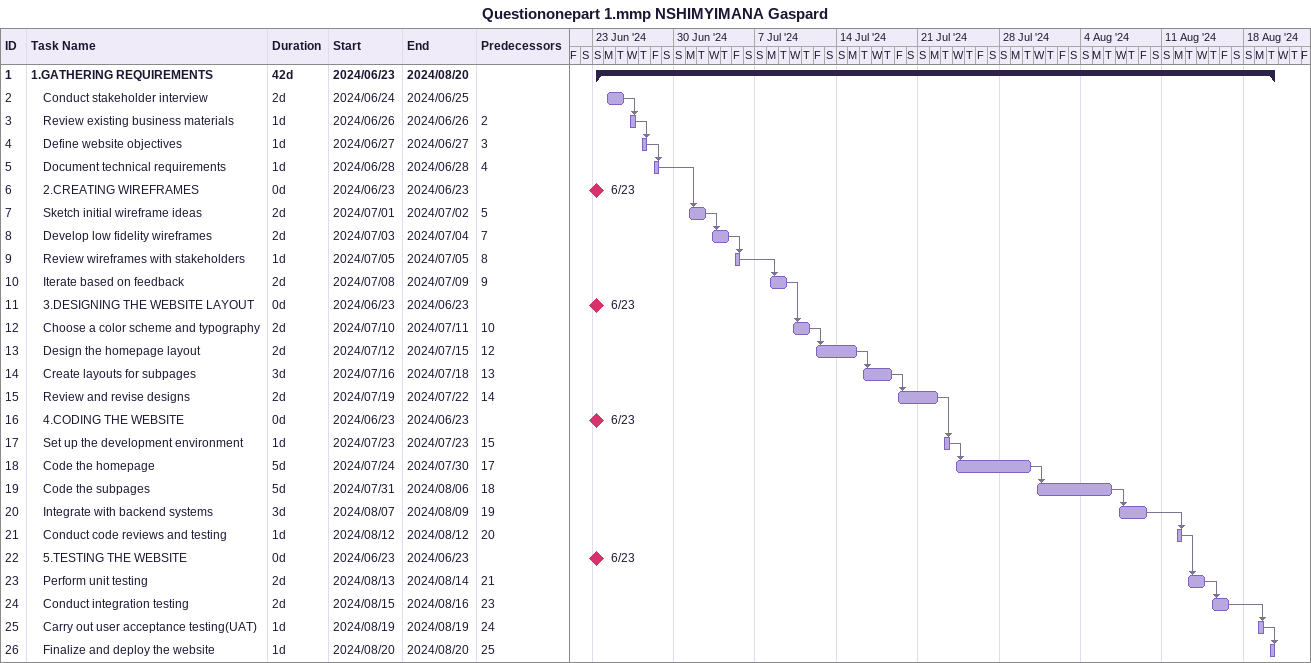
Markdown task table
Questiononepart 1.mmp NSHIMYIMANA Gaspard

| ID | Level | Task | Duration | Start | Finish | Predecessors |
|---|---|---|---|---|---|---|
| 1 | 1 | **1.GATHERING REQUIREMENTS** | 42d | 2024-06-23 | 2024-08-20 |  |
| 2 | 2 | Conduct stakeholder interview | 2d | 2024-06-24 | 2024-06-25 |  |
| 3 | 2 | Review existing business materials | 1d | 2024-06-26 | 2024-06-26 | 2 |
| 4 | 2 | Define website objectives | 1d | 2024-06-27 | 2024-06-27 | 3 |
| 5 | 2 | Document technical requirements | 1d | 2024-06-28 | 2024-06-28 | 4 |
| 6 | 2 | 2.CREATING WIREFRAMES | 0d | 2024-06-23 | 2024-06-23 |  |
| 7 | 2 | Sketch initial wireframe ideas | 2d | 2024-07-01 | 2024-07-02 | 5 |
| 8 | 2 | Develop low fidelity wireframes | 2d | 2024-07-03 | 2024-07-04 | 7 |
| 9 | 2 | Review wireframes with stakeholders | 1d | 2024-07-05 | 2024-07-05 | 8 |
| 10 | 2 | Iterate based on feedback | 2d | 2024-07-08 | 2024-07-09 | 9 |
| 11 | 2 | 3.DESIGNING THE WEBSITE LAYOUT | 0d | 2024-06-23 | 2024-06-23 |  |
| 12 | 2 | Choose a color scheme and typography | 2d | 2024-07-10 | 2024-07-11 | 10 |
| 13 | 2 | Design the homepage layout | 2d | 2024-07-12 | 2024-07-15 | 12 |
| 14 | 2 | Create layouts for subpages | 3d | 2024-07-16 | 2024-07-18 | 13 |
| 15 | 2 | Review and revise designs | 2d | 2024-07-19 | 2024-07-22 | 14 |
| 16 | 2 | 4.CODING THE WEBSITE | 0d | 2024-06-23 | 2024-06-23 |  |
| 17 | 2 | Set up the development environment | 1d | 2024-07-23 | 2024-07-23 | 15 |
| 18 | 2 | Code the homepage | 5d | 2024-07-24 | 2024-07-30 | 17 |
| 19 | 2 | Code the subpages | 5d | 2024-07-31 | 2024-08-06 | 18 |
| 20 | 2 | Integrate with backend systems | 3d | 2024-08-07 | 2024-08-09 | 19 |
| 21 | 2 | Conduct code reviews and testing | 1d | 2024-08-12 | 2024-08-12 | 20 |
| 22 | 2 | 5.TESTING THE WEBSITE | 0d | 2024-06-23 | 2024-06-23 |  |
| 23 | 2 | Perform unit testing | 2d | 2024-08-13 | 2024-08-14 | 21 |
| 24 | 2 | Conduct integration testing | 2d | 2024-08-15 | 2024-08-16 | 23 |
| 25 | 2 | Carry out user acceptance testing(UAT) | 1d | 2024-08-19 | 2024-08-19 | 24 |
| 26 | 2 | Finalize and deploy the website | 1d | 2024-08-20 | 2024-08-20 | 25 |
